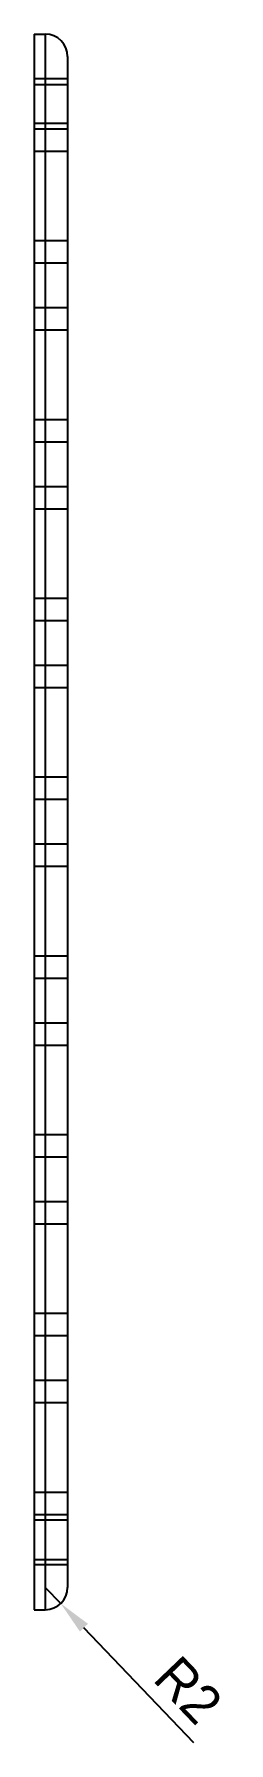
# Model space of a CAD drawing. Header units: millimetres. Extents: x 203 to 548, y -297 to -35.
# Drawn here: x 397.9 to 415.4, y -204.1 to -51.1 of the extents above; entities that cross this region are included whole.
import ezdxf

# ---------------------------------------------------------------- set-up
doc = ezdxf.new("R2010")
doc.units = ezdxf.units.MM
doc.header["$LTSCALE"] = 30.734
doc.header["$PDMODE"] = 3
doc.header["$PDSIZE"] = 8
doc.linetypes.add('HIDDEN', pattern=[0.2, 0.1, -0.1])
doc.layers.get('0').update_dxf_attribs({"linetype": 'CONTINUOUS'})
doc.layers.get('Defpoints').update_dxf_attribs({"linetype": 'CONTINUOUS'})
doc.layers.add('DEFAULT_2', color=8, linetype='HIDDEN')
doc.styles.add('Chinese', font='PMingLiU.ttf')
doc.dimstyles.new('ISO-25-4.5', dxfattribs={"dimtxt": 3.5, "dimasz": 3, "dimexe": 3, "dimexo": 1, "dimgap": 1, "dimtad": 1, "dimdsep": 46, "dimtxsty": 'Chinese', "dimcen": -2.5, "dimclrd": 6, "dimclre": 6, "dimclrt": 256, "dimadec": 0, "dimazin": 0, "dimtfac": 1, "dimtmove": 0, "dimatfit": 3, "dimfxl": 1, "dimarcsym": 2})

# ---------------------------------------------------------------- blocks, each defined once
blk = doc.blocks.new('*D6')
at = {"color": 6, "linetype": 'Continuous', "lineweight": -2}
for p, q in [((398.93, -190.14), (400.31, -191.58)), ((412.25, -204.05), (402.39, -193.75))]:
    blk.add_line(p, q, dxfattribs=at)
at = {"color": 6, "linetype": 'Continuous'}
blk.add_solid([(402.75, -193.4), (402.03, -194.09), (400.31, -191.58)], dxfattribs=at)
at = {"layer": 'Defpoints', "color": 0, "linetype": 'Continuous'}
for p in [(398.93, -190.14), (400.31, -191.58)]:
    blk.add_point(p, dxfattribs=at)
at = {"linetype": 'Continuous', "insert": (411.75, -199.33), "char_height": 3.5, "attachment_point": 5, "rotation": 313.7395, "style": 'Chinese'}
blk.add_mtext('R2', dxfattribs=at)

msp = doc.modelspace()

# ---------------------------------------------------------------- linework, layer by layer
at = {"color": 7, "linetype": 'Continuous'}
for p, q in [((397.931, -51.137), (397.931, -192.137)), ((397.931, -51.137), (398.931, -51.137)), ((398.931, -51.137), (398.931, -192.137)), ((400.931, -53.137), (400.931, -190.137)), ((397.931, -55.637), (400.931, -55.637)), ((397.931, -187.637), (400.931, -187.637)), ((397.931, -192.137), (398.931, -192.137))]:
    msp.add_line(p, q, dxfattribs=at)
for centre, start, end in [((398.931, -53.137), 0, 90), ((398.931, -190.137), 270, 360)]:
    msp.add_arc(centre, 2, start, end, dxfattribs=at)
at = {"layer": 'DEFAULT_2', "color": 8, "linetype": 'HIDDEN'}
for p, q in [((400.931, -55.137), (397.931, -55.137)), ((400.931, -59.137), (397.931, -59.137)), ((400.931, -59.637), (397.931, -59.637)), ((400.931, -61.637), (397.931, -61.637)), ((400.931, -69.637), (397.931, -69.637)), ((400.931, -71.637), (397.931, -71.637)), ((400.931, -75.637), (397.931, -75.637)), ((400.931, -77.637), (397.931, -77.637)), ((400.931, -85.637), (397.931, -85.637)), ((400.931, -87.637), (397.931, -87.637)), ((400.931, -91.637), (397.931, -91.637)), ((400.931, -93.637), (397.931, -93.637)), ((400.931, -101.637), (397.931, -101.637)), ((400.931, -103.637), (397.931, -103.637)), ((400.931, -107.637), (397.931, -107.637)), ((400.931, -109.637), (397.931, -109.637)), ((400.931, -117.637), (397.931, -117.637)), ((400.931, -119.637), (397.931, -119.637)), ((400.931, -123.637), (397.931, -123.637)), ((400.931, -125.637), (397.931, -125.637)), ((400.931, -133.637), (397.931, -133.637)), ((400.931, -135.637), (397.931, -135.637)), ((400.931, -139.637), (397.931, -139.637)), ((400.931, -141.637), (397.931, -141.637)), ((400.931, -149.637), (397.931, -149.637)), ((400.931, -151.637), (397.931, -151.637)), ((400.931, -155.637), (397.931, -155.637)), ((400.931, -157.637), (397.931, -157.637)), ((400.931, -165.637), (397.931, -165.637)), ((400.931, -167.637), (397.931, -167.637)), ((400.931, -171.637), (397.931, -171.637)), ((400.931, -173.637), (397.931, -173.637)), ((400.931, -181.637), (397.931, -181.637)), ((400.931, -183.637), (397.931, -183.637)), ((400.931, -184.137), (397.931, -184.137)), ((400.931, -188.137), (397.931, -188.137))]:
    msp.add_line(p, q, dxfattribs=at)

# ---------------------------------------------------------------- dimensions: what is measured, and where the dimension line sits
at = {"color": 2, "linetype": 'Continuous'}
dim = msp.add_radius_dim(center=(398.931, -190.137), mpoint=(400.314, -191.582), dimstyle='ISO-25-4.5', dxfattribs=at)
dim.commit()
dim.dimension.update_dxf_attribs({"geometry": '*D6', "text_midpoint": (409.65, -201.338), "dimtype": 164})

doc.saveas('drawing.dxf')
